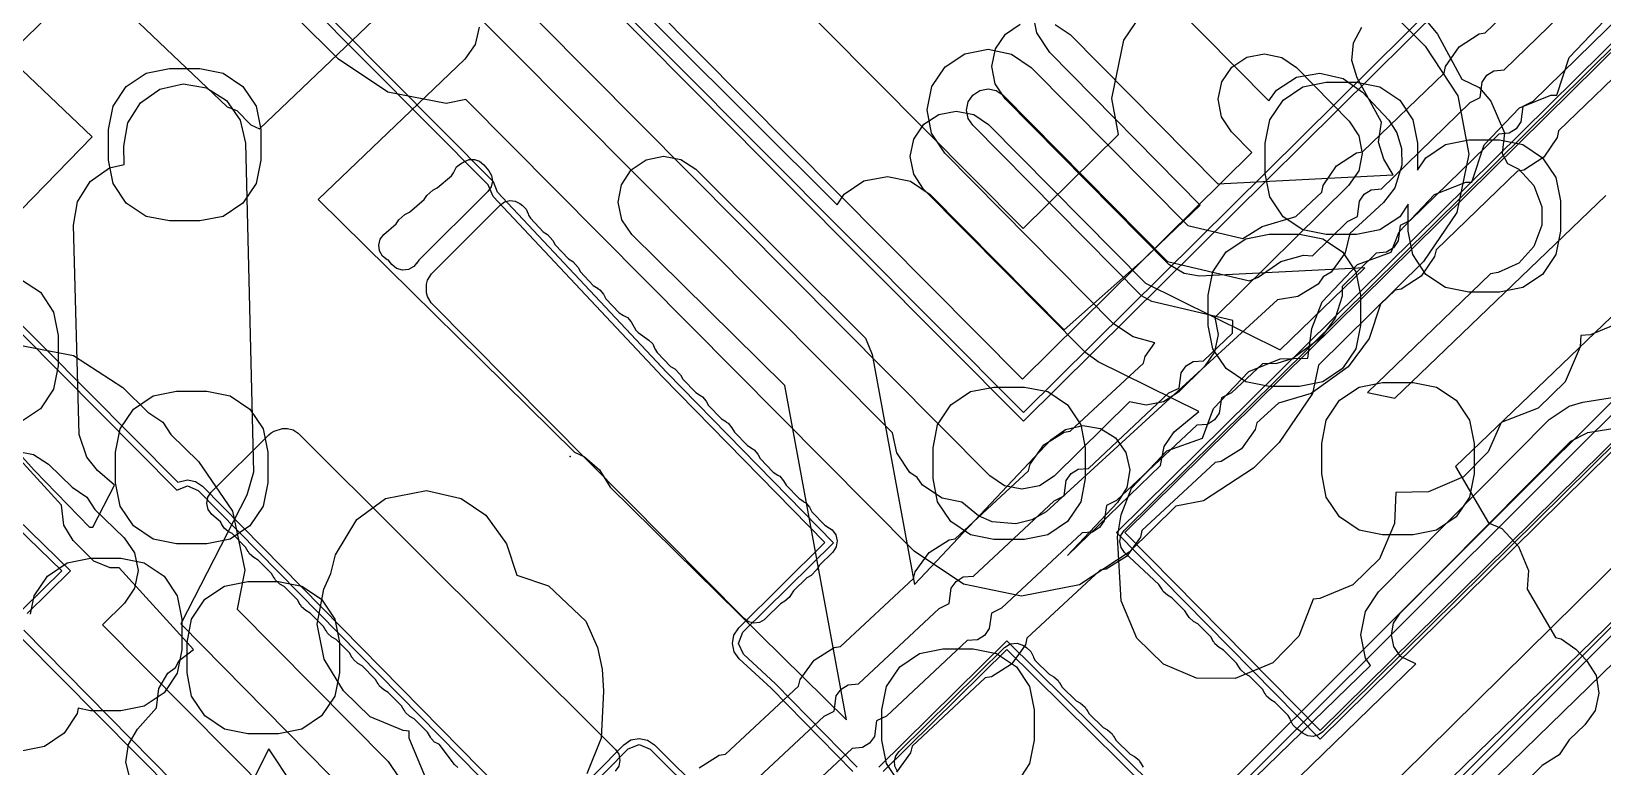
# Model space of a CAD drawing. Header units: metres. Extents: x -2677 to -840, y 169 to 1487.
# Drawn here: x -2062.3 to -2010.8, y 525.1 to 549.2 of the extents above; entities that cross this region are included whole.
import ezdxf

# ---------------------------------------------------------------- set-up
doc = ezdxf.new("R2010")
doc.units = ezdxf.units.M
for name, color, linetype in [('AI_GREENING_EXCLUSIONS', 1, 'Continuous'), ('AI_GREENING_LAWN', 82, 'Continuous'), ('AI_GREENING_REJECTED', 6, 'Continuous')]:
    doc.layers.add(name, color=color, linetype=linetype)

msp = doc.modelspace()

# ---------------------------------------------------------------- linework, layer by layer
at = {"layer": 'AI_GREENING_EXCLUSIONS'}
for points in [[(-2062.242, 483.567), (-2045.316, 500.717), (-2038.667, 507.263), (-2033.173, 512.82), (-2032.534, 513.273), (-2016.89, 528.456), (-2017.394, 528.707), (-2017.612, 529.03), (-2017.69, 529.413), (-2017.615, 529.796), (-2017.4, 530.121), (-2011.796, 535.769), (-2011.245, 536.052), (-2008.654, 536.468), (-1980.938, 564.167), (-1978.512, 566.565), (-1978.049, 566.806), (-1972.108, 572.596), (-1972.216, 572.944), (-1983.291, 577.815), (-1983.598, 578.026), (-1997.022, 591.547)], [(-2062.953, 484.27), (-2046.017, 501.43), (-2039.374, 507.971), (-2033.884, 513.523), (-2033.115, 514.109), (-2018.374, 528.406), (-2018.535, 528.644), (-2018.69, 529.409), (-2018.541, 530.175), (-2018.11, 530.825), (-2012.506, 536.473), (-2011.859, 536.91), (-2011.403, 537.04), (-2009.125, 537.405), (-1981.641, 564.878), (-1979.215, 567.276), (-1978.558, 567.707), (-1973.655, 572.485), (-1983.694, 576.9), (-1984.308, 577.321), (-1997.732, 590.843)], [(-2055.84, 562.594), (-2029.77, 536.426), (-1995.389, 570.452)], [(-2055.683, 562.72), (-2029.769, 536.708), (-1995.529, 570.594)], [(-1992.103, 566.94), (-2026.718, 532.766), (-2020.03, 525.995), (-1985.86, 559.681)], [(-1991.963, 566.797), (-2026.435, 532.764), (-2020.028, 526.277), (-1985.941, 559.864)], [(-1979.26, 563.308), (-1999.317, 542.675), (-1999.637, 542.1), (-2000.148, 541.511), (-2000.648, 541.262), (-2001, 540.943), (-2002.628, 539.323), (-2002.727, 539.123), (-2003.392, 538.569), (-2027.179, 515.112), (-2027.814, 514.328), (-2028.13, 514.174), (-2029.12, 513.198), (-2030.155, 512.136), (-2030.28, 511.884), (-2030.941, 511.329), (-2054.872, 486.774)], [(-1979.26, 563.308), (-1999.317, 542.675), (-1999.637, 542.1), (-2000.148, 541.511), (-2000.648, 541.262), (-2001, 540.943), (-2002.628, 539.323), (-2002.727, 539.123), (-2003.392, 538.569), (-2027.179, 515.112), (-2027.814, 514.328), (-2028.13, 514.174), (-2029.12, 513.198), (-2030.155, 512.136), (-2030.28, 511.884), (-2030.941, 511.329), (-2054.872, 486.774)], [(-2054.123, 562.285), (-2029.797, 537.803), (-2022.265, 545.23), (-2022.941, 545.916), (-2023.262, 546.405), (-2023.371, 546.98), (-2023.253, 547.553), (-2022.924, 548.037), (-2022.434, 548.358), (-2021.86, 548.468), (-2021.286, 548.349), (-2020.802, 548.02), (-2019.076, 546.266), (-2018.755, 545.777), (-2018.645, 545.203), (-2018.763, 544.63), (-2019.092, 544.146), (-2023.482, 539.817), (-2023.379, 539.267), (-2023.498, 538.696), (-2023.825, 538.214), (-2024.676, 537.375), (-2025.167, 537.052), (-2025.744, 536.943), (-2026.281, 537.056), (-2028.755, 534.617), (-2029.242, 534.296), (-2029.815, 534.185), (-2030.388, 534.302), (-2030.872, 534.628), (-2047.292, 551.154)], [(-2049.208, 562.304), (-2029.772, 542.743), (-2026.646, 545.825), (-2026.871, 547.008), (-2026.475, 548.918), (-2025.379, 550.532)], [(-2070.055, 561.831), (-2060.374, 552.116), (-2060.223, 551.888), (-2060.17, 551.62), (-2060.224, 551.352), (-2060.377, 551.125), (-2064.246, 547.28)], [(-1990.239, 556.802), (-2000.971, 546.51), (-2049.671, 497.968), (-2051.226, 496.284), (-2050.554, 495.528), (-2050.524, 495.091), (-2050.71, 494.766), (-2050.938, 494.616), (-2051.291, 494.57), (-2052.531, 494.938), (-2053.863, 493.551), (-2053.596, 493.163), (-2053.364, 492.149), (-2050.921, 494.499), (-2050.653, 494.551), (-2050.385, 494.497), (-2050.158, 494.344), (-2050.007, 494.116), (-2049.955, 493.848), (-2050.009, 493.581), (-2050.162, 493.354), (-2053.466, 490.074)], [(-1982.277, 548.857), (-1986.991, 553.767), (-1989.991, 556.471), (-1990.147, 556.474), (-2000.759, 546.298), (-2049.455, 497.759), (-2050.807, 496.287), (-2050.411, 495.876), (-2050.237, 495.526), (-2050.21, 495.137), (-2050.328, 494.785), (-2049.945, 494.556), (-2049.73, 494.23), (-2049.655, 493.847), (-2049.733, 493.465), (-2049.951, 493.141), (-2053.276, 489.84)], [(-2035.223, 525.071), (-2037.904, 527.801), (-2038.96, 528.773), (-2039.122, 529.132), (-2038.974, 529.496), (-2036.005, 532.434), (-2041.474, 538.013), (-2047.029, 543.931), (-2047.161, 544.273), (-2057.332, 554.509)], [(-2035.365, 524.93), (-2038.046, 527.66), (-2039.096, 528.626), (-2039.26, 528.854), (-2039.322, 529.128), (-2039.27, 529.405), (-2039.114, 529.639), (-2036.287, 532.436), (-2041.62, 537.876), (-2047.176, 543.795), (-2047.343, 544.172), (-2057.36, 554.254)], [(-2063.055, 553.537), (-2055.9, 546.73), (-2055.591, 546.615), (-2055.127, 546.138), (-2054.842, 546.007), (-2050.17, 550.466)], [(-1986.436, 553.693), (-2022.646, 517.507)], [(-1986.301, 553.544), (-2022.504, 517.365)], [(-2018.308, 550.475), (-2016.581, 548.721), (-2015.511, 547.091), (-2015.145, 545.176), (-2015.539, 543.267), (-2016.634, 541.654), (-2020.083, 538.253), (-2020.276, 537.329), (-2021.368, 535.722), (-2022.219, 534.883), (-2023.855, 533.808), (-2024.766, 533.635), (-2026.297, 532.125), (-2027.922, 531.054), (-2029.833, 530.685), (-2031.74, 531.074), (-2033.355, 532.161), (-2048.068, 546.969), (-2048.712, 546.839), (-2050.627, 547.215), (-2052.252, 548.294), (-2056.412, 552.432)], [(-2026.057, 551.323), (-2021.71, 546.933), (-2021.465, 547.281), (-2020.806, 547.699), (-2020.037, 547.832), (-2019.276, 547.662), (-2018.638, 547.213), (-2017.77, 546.292), (-2017.515, 545.879), (-2017.356, 545.363), (-2017.342, 544.823), (-2017.576, 544.078), (-2017.95, 543.592), (-2019.054, 542.58), (-2019.209, 541.94), (-2019.669, 541.309), (-2019.93, 541.15), (-2020.098, 540.918), (-2020.763, 540.51), (-2021.425, 540.406), (-2029.026, 533.449), (-2029.496, 533.183), (-2030.02, 533.053), (-2030.798, 533.122), (-2031.244, 533.314), (-2031.786, 533.763), (-2032.432, 533.89), (-2033.082, 534.322), (-2033.253, 534.576), (-2033.492, 534.734), (-2033.928, 535.381), (-2034.061, 536.038), (-2048.735, 550.785)], [(-2044.224, 551.824), (-2035.887, 543.521), (-2035.653, 543.868), (-2035.002, 544.299), (-2034.235, 544.447), (-2033.471, 544.291), (-2032.824, 543.855), (-2028.426, 539.414), (-2025.842, 541.716), (-2023.97, 543.504), (-2028.899, 548.508), (-2029.33, 549.159), (-2029.478, 549.925)], [(-2040.413, 525.048), (-2039.751, 525.46), (-2039.55, 525.493), (-2037.146, 527.728), (-2037.095, 527.947), (-2036.64, 528.581), (-2035.977, 528.993), (-2035.777, 529.027), (-2033.372, 531.261), (-2033.321, 531.481), (-2032.867, 532.115), (-2032.204, 532.527), (-2032.004, 532.56), (-2029.599, 534.794), (-2029.548, 535.014), (-2029.093, 535.648), (-2028.43, 536.06), (-2028.23, 536.093), (-2025.826, 538.328), (-2025.774, 538.547), (-2025.459, 538.987), (-2026.167, 539.182), (-2026.813, 539.618), (-2032.352, 545.212), (-2032.783, 545.863), (-2032.931, 546.629), (-2032.775, 547.394), (-2032.339, 548.04), (-2031.688, 548.471), (-2030.922, 548.619), (-2030.157, 548.463), (-2029.51, 548.026), (-2024.375, 542.841), (-2022.565, 542.415), (-2021.928, 542.808), (-2020.822, 543.13), (-2019.978, 543.933), (-2019.931, 544.153), (-2019.488, 544.795), (-2018.832, 545.219), (-2018.633, 545.256), (-2015.956, 547.837), (-2015.908, 548.057), (-2015.465, 548.699), (-2014.81, 549.123), (-2014.61, 549.16), (-2011.933, 551.741)], [(-2064.981, 540.987), (-2060.331, 545.743), (-2065.642, 550.804)], [(-2038.953, 524.272), (-2036.311, 526.745), (-2035.98, 526.906), (-2035.911, 527.411), (-2035.751, 527.633), (-2035.519, 527.777), (-2035.18, 527.805), (-2032.538, 530.279), (-2032.207, 530.439), (-2032.137, 530.944), (-2031.978, 531.166), (-2031.746, 531.31), (-2031.406, 531.338), (-2028.764, 533.812), (-2028.434, 533.972), (-2028.364, 534.477), (-2028.205, 534.699), (-2027.973, 534.843), (-2027.633, 534.871), (-2024.991, 537.345), (-2024.66, 537.506), (-2024.59, 538.01), (-2024.431, 538.232), (-2024.199, 538.377), (-2023.86, 538.405), (-2022.901, 539.302), (-2022.893, 539.718), (-2025.553, 540.344), (-2025.89, 540.533), (-2031.429, 546.127), (-2031.579, 546.354), (-2031.631, 546.623), (-2031.577, 546.89), (-2031.424, 547.117), (-2031.196, 547.267), (-2030.928, 547.319), (-2030.66, 547.265), (-2030.434, 547.112), (-2025.036, 541.661), (-2022.351, 541.029), (-2022.057, 541.148), (-2021.316, 541.662), (-2020.579, 541.862), (-2020.277, 541.848), (-2019.126, 542.965), (-2018.798, 543.132), (-2018.737, 543.638), (-2018.582, 543.862), (-2018.353, 544.011), (-2018.014, 544.045), (-2015.104, 546.87), (-2014.776, 547.036), (-2014.715, 547.542), (-2014.56, 547.767), (-2014.33, 547.915), (-2013.991, 547.949), (-2011.081, 550.774)], [(-1990.085, 550.095), (-2005.564, 534.597), (-2020.795, 519.772), (-2028.93, 511.969), (-2039.73, 501.312), (-2032.953, 501.312), (-2032.57, 501.236), (-2032.246, 501.019), (-2032.029, 500.695), (-2031.953, 500.312), (-2032.029, 499.93), (-2032.246, 499.605), (-2032.57, 499.388), (-2032.953, 499.312), (-2041.224, 499.312), (-2041.648, 499.209), (-2041.837, 499.247), (-2057.69, 483.195)], [(-2047.635, 549.346), (-2047.762, 548.774), (-2048.099, 548.296), (-2052.918, 543.697), (-2044.5, 535.405), (-2044.173, 535.253), (-2043.679, 534.823), (-2043.333, 534.256), (-2035.58, 526.62), (-2037.599, 537.595), (-2042.624, 542.544), (-2042.953, 543.028), (-2043.072, 543.602), (-2042.962, 544.176), (-2042.64, 544.665), (-2042.156, 544.994), (-2041.583, 545.113), (-2041.008, 545.003), (-2040.519, 544.682), (-2034.95, 539.147), (-2034.734, 538.603), (-2033.346, 531.059), (-2028.863, 535.808), (-2028.386, 536.147), (-2027.816, 536.278), (-2027.239, 536.181), (-2026.743, 535.87), (-2026.404, 535.393), (-2026.273, 534.822), (-2026.371, 534.245), (-2026.682, 533.749), (-2028.316, 532.017), (-2025.264, 534.968), (-2025.15, 535.592), (-2024.817, 536.074), (-2024.01, 536.739), (-2027.318, 538.368), (-2027.721, 538.658), (-2033.047, 544.036), (-2033.369, 544.525), (-2033.481, 545.099), (-2033.364, 545.673), (-2033.036, 546.158), (-2032.548, 546.48), (-2031.973, 546.592), (-2031.4, 546.475), (-2030.915, 546.147), (-2025.766, 540.948), (-2021.336, 538.765), (-2018.559, 541.45), (-2023.991, 541.178), (-2024.487, 541.265), (-2024.99, 541.565), (-2030.371, 546.995), (-2030.693, 547.484), (-2030.805, 548.058), (-2030.688, 548.632), (-2030.36, 549.117), (-2029.872, 549.439)], [(-2010.142, 549.734), (-2013.052, 546.91), (-2013.38, 546.743), (-2013.441, 546.237), (-2013.596, 546.013), (-2013.825, 545.864), (-2014.164, 545.83), (-2017.074, 543.005), (-2017.402, 542.839), (-2017.463, 542.333), (-2017.618, 542.108), (-2017.847, 541.96), (-2018.187, 541.926), (-2019.305, 540.84), (-2019.302, 540.524), (-2019.533, 539.799), (-2020.004, 539.15), (-2020.93, 538.477), (-2021.448, 538.314), (-2021.916, 538.306), (-2022.939, 537.349), (-2023.27, 537.188), (-2023.34, 536.683), (-2023.499, 536.461), (-2023.731, 536.317), (-2024.071, 536.289), (-2026.713, 533.815), (-2027.043, 533.655), (-2027.113, 533.15), (-2027.272, 532.928), (-2027.504, 532.784), (-2027.844, 532.756), (-2030.486, 530.282), (-2030.817, 530.121), (-2030.887, 529.617), (-2031.046, 529.395), (-2031.278, 529.251), (-2031.617, 529.223), (-2034.259, 526.749), (-2034.59, 526.588), (-2034.66, 526.083), (-2034.819, 525.862), (-2035.051, 525.717), (-2035.391, 525.689), (-2038.033, 523.215)], [(-2028.724, 549.434), (-2028.239, 549.106), (-2023.39, 544.21), (-2017.628, 544.5), (-2017.937, 545.013), (-2018.11, 545.572), (-2018.019, 546.227), (-2018.81, 547.686), (-2018.984, 548.246), (-2018.93, 548.828), (-2018.657, 549.346)], [(-2010.073, 539.701), (-2011.157, 539.248), (-2011.474, 539.231), (-2011.491, 538.858), (-2011.989, 537.707), (-2012.866, 536.852), (-2014.091, 536.382), (-2014.515, 535.41), (-2015.325, 534.6), (-2016.476, 534.102), (-2017.546, 534.085), (-2017.583, 533.06), (-2018.081, 531.909), (-2018.958, 531.054), (-2020.042, 530.601), (-2020.259, 530.584), (-2020.729, 529.368), (-2021.584, 528.491), (-2022.816, 527.976), (-2024.085, 527.993), (-2025.169, 528.446), (-2026.046, 529.301), (-2026.561, 530.533), (-2026.676, 532.623), (-2026.559, 533.35), (-2026.22, 534.225), (-2025.06, 535.447), (-2023.889, 535.858), (-2023.527, 536.833), (-2022.367, 538.055), (-2021.337, 538.462), (-2020.429, 538.486), (-2020.3, 539.459), (-2020.3, 539.459), (-2019.961, 540.334), (-2018.801, 541.556), (-2017.699, 541.965), (-2017.435, 542.631), (-2016.275, 543.853), (-2015.245, 544.26), (-2015.046, 544.265), (-2014.642, 545.48), (-2013.482, 546.702), (-2012.452, 547.109), (-2012.257, 547.114), (-2011.851, 548.344), (-2010.691, 549.566)], [(-2016.547, 549.567), (-2016.173, 549.117), (-2015.374, 547.644), (-2014.803, 547.366), (-2014.429, 546.916), (-2013.975, 545.873), (-2014.052, 545.206), (-2013.874, 544.877), (-2013.507, 544.69), (-2013.012, 544.151), (-2012.753, 543.446), (-2012.753, 542.852), (-2013.012, 542.147), (-2013.507, 541.608), (-2014.183, 541.292), (-2014.44, 541.259), (-2018.477, 537.357), (-2017.58, 537.172), (-2010.645, 543.824)], [(-2009.523, 548.524), (-2012.2, 545.942), (-2012.247, 545.722), (-2012.69, 545.08), (-2013.346, 544.656), (-2013.545, 544.619), (-2016.222, 542.038), (-2016.269, 541.818), (-2016.713, 541.176), (-2017.368, 540.752), (-2017.567, 540.715), (-2018.042, 540.254), (-2018.416, 539.133), (-2019.108, 538.208), (-2020.322, 537.328), (-2021.396, 537.013), (-2022.105, 536.366), (-2022.156, 536.147), (-2022.61, 535.512), (-2023.273, 535.1), (-2023.473, 535.067), (-2025.878, 532.833), (-2025.929, 532.613), (-2026.384, 531.979), (-2027.047, 531.567), (-2027.247, 531.534), (-2029.651, 529.3), (-2029.703, 529.08), (-2030.157, 528.446), (-2030.82, 528.034), (-2031.02, 528.001), (-2033.425, 525.766), (-2033.476, 525.547), (-2033.931, 524.913)], [(-2065.24, 538.127), (-2062.224, 534.805), (-2060.424, 532.944), (-2060.313, 532.948), (-2059.601, 534.317), (-2060.158, 534.8), (-2060.508, 535.242), (-2060.762, 535.979), (-2060.949, 542.849), (-2060.816, 543.618), (-2060.399, 544.278), (-2059.762, 544.728), (-2059.285, 544.835), (-2059.3, 545.436), (-2059.168, 546.205), (-2058.751, 546.865), (-2058.113, 547.315), (-2057.352, 547.486), (-2056.583, 547.354), (-2055.923, 546.937), (-2055.473, 546.299), (-2055.302, 545.538), (-2055.04, 534.749), (-2055.258, 533.999), (-2057.43, 529.778), (-2051.162, 523.422)], [(-2066.492, 543.156), (-2057.554, 534.161), (-2057.212, 534.3), (-2056.856, 534.151), (-2045.633, 522.746), (-2042.737, 525.668), (-2042.379, 525.816), (-2042.023, 525.664), (-2038.635, 522.301)], [(-2066.35, 543.297), (-2057.526, 534.416), (-2057.212, 534.5), (-2056.941, 534.446), (-2056.713, 534.291), (-2045.633, 523.031), (-2042.88, 525.809), (-2042.65, 525.963), (-2042.378, 526.016), (-2042.107, 525.96), (-2041.879, 525.803), (-2038.496, 522.444)], [(-2008.585, 541.643), (-2015.585, 534.929), (-2014.506, 533.087), (-2014.068, 532.897), (-2013.519, 532.314), (-2013.188, 531.521), (-2013.234, 530.913), (-2012.305, 529.326), (-2012.112, 529.283), (-2011.635, 528.945), (-2011.285, 528.576), (-2010.973, 528.081), (-2010.875, 527.504), (-2011.004, 526.933), (-2011.342, 526.455), (-2011.859, 525.966), (-2012.177, 525.475), (-2012.742, 525.125), (-2015.69, 522.126)], [(-2062.685, 541.083), (-2062.036, 540.649), (-2061.602, 540), (-2061.45, 539.235), (-2061.45, 538.235), (-2061.602, 537.47), (-2062.036, 536.821), (-2062.685, 536.387)], [(-2062.836, 538.938), (-2060.946, 538.574), (-2059.333, 537.522), (-2058.505, 536.717), (-2058.018, 536.387), (-2057.756, 535.988), (-2056.842, 535.099), (-2055.725, 533.468), (-2055.328, 531.532), (-2055.581, 530.255), (-2050.615, 525.263), (-2049.537, 523.654)], [(-2063.32, 519.841), (-2058.873, 524.388), (-2059.086, 524.673), (-2059.23, 525.24), (-2059.147, 525.819), (-2058.848, 526.323), (-2058.22, 527.02), (-2058.15, 527.651), (-2057.851, 528.154), (-2057.606, 528.337), (-2057.479, 528.567), (-2057.006, 528.936), (-2059.454, 531.608), (-2059.743, 531.607), (-2060.284, 531.829), (-2060.965, 532.508), (-2061.269, 533.008), (-2061.339, 533.665), (-2063.745, 536.291)], [(-2062.824, 535.438), (-2062.257, 535.329), (-2061.773, 535.013), (-2060.997, 534.258), (-2060.51, 533.929), (-2060.246, 533.528), (-2059.282, 532.59), (-2058.947, 532.101), (-2058.828, 531.52), (-2058.943, 530.939), (-2059.275, 530.447), (-2059.993, 529.739), (-2053.09, 522.789)], [(-2004.867, 533.881), (-2020.098, 519.056), (-2028.224, 511.261), (-2037.288, 502.312), (-2032.953, 502.312), (-2032.187, 502.16), (-2031.538, 501.727), (-2031.105, 501.078), (-2030.953, 500.312), (-2031.105, 499.547), (-2031.538, 498.898), (-2032.187, 498.465), (-2032.953, 498.312), (-2041.126, 498.312), (-2041.41, 498.256), (-2056.293, 483.187)], [(-2049.419, 524.789), (-2049.934, 526.021), (-2049.934, 526.256), (-2050.128, 526.272), (-2051.211, 526.725), (-2052.085, 527.578), (-2052.726, 528.614), (-2052.956, 529.762), (-2052.729, 530.91), (-2052.498, 531.422), (-2052.352, 532.042), (-2052.352, 532.042), (-2051.654, 533.2), (-2050.703, 533.882), (-2049.361, 534.149), (-2048.221, 533.882), (-2047.413, 533.343), (-2046.731, 532.392), (-2046.4, 531.366), (-2045.359, 531.017), (-2044.135, 529.858), (-2043.749, 529.002), (-2043.594, 528.283), (-2043.555, 527.566), (-2043.632, 526.021), (-2044.102, 524.856)], [(-2062.467, 530.108), (-2061.043, 531.513), (-2062.817, 533.238)], [(-2062.607, 530.25), (-2061.328, 531.512), (-2062.816, 532.958)], [(-2062.358, 530.089), (-2062.238, 530.69), (-2061.805, 531.339), (-2061.156, 531.772), (-2060.39, 531.925), (-2059.39, 531.925), (-2058.625, 531.772), (-2057.976, 531.339), (-2057.543, 530.69), (-2057.39, 529.925), (-2057.39, 528.925), (-2057.543, 528.159), (-2057.976, 527.51), (-2058.625, 527.077), (-2059.39, 526.925), (-2060.39, 526.925), (-2060.794, 527.005), (-2060.827, 526.837), (-2061.257, 526.186), (-2061.904, 525.749), (-2062.668, 525.592)], [(-2063.543, 513.267), (-2055.138, 521.728), (-2062.612, 529.259)], [(-2063.401, 513.126), (-2054.856, 521.728), (-2062.578, 529.563)], [(-2023.54, 522.529), (-2030.315, 529.215), (-2034.517, 525.067)], [(-2033.828, 524.539), (-2034.262, 525.188), (-2034.414, 525.953), (-2034.414, 526.953), (-2034.262, 527.718), (-2033.828, 528.367), (-2033.179, 528.801), (-2032.414, 528.953), (-2032.414, 528.953), (-2031.414, 528.953), (-2030.649, 528.801), (-2030, 528.367), (-2029.566, 527.718), (-2029.414, 526.953), (-2029.414, 525.953), (-2029.566, 525.188), (-2030, 524.539)], [(-2023.825, 522.529), (-2030.315, 528.934), (-2034.376, 524.925)], [(-2064.669, 499.234), (-2055.603, 507.667), (-2055.476, 508.289), (-2055.134, 508.764), (-2054.237, 509.464), (-2053.571, 509.555), (-2047.55, 515.154), (-2050.599, 519.745), (-2050.885, 519.789), (-2051.385, 520.092), (-2051.953, 520.868), (-2052.176, 521.41), (-2052.143, 522.07), (-2054.539, 525.677), (-2055.609, 523.538), (-2055.878, 523.16), (-2061.175, 517.743), (-2061.658, 517.413), (-2062.231, 517.292), (-2062.806, 517.4)]]:
    msp.add_lwpolyline(points, dxfattribs=at)
for points in [[(-2055.387, 543.573), (-2056.036, 543.139), (-2056.801, 542.987), (-2057.801, 542.987), (-2058.566, 543.139), (-2059.215, 543.573), (-2059.649, 544.222), (-2059.801, 544.987), (-2059.801, 545.987), (-2059.649, 546.752), (-2059.215, 547.401), (-2058.566, 547.835), (-2057.801, 547.987), (-2056.801, 547.987), (-2056.036, 547.835), (-2055.387, 547.401), (-2054.953, 546.752), (-2054.801, 545.987), (-2054.801, 544.987), (-2054.953, 544.222), (-2055.387, 543.573)], [(-2015.908, 545.497), (-2015.143, 545.649), (-2014.143, 545.649), (-2013.378, 545.497), (-2012.729, 545.063), (-2012.295, 544.414), (-2012.143, 543.649), (-2012.143, 542.649), (-2012.295, 541.884), (-2012.729, 541.235), (-2013.378, 540.801), (-2014.143, 540.649), (-2015.143, 540.649), (-2015.908, 540.801), (-2016.557, 541.235), (-2016.991, 541.884), (-2017.143, 542.649), (-2017.143, 543.534), (-2017.416, 543.126), (-2018.065, 542.692), (-2018.83, 542.54), (-2019.83, 542.54), (-2020.595, 542.692), (-2021.244, 543.126), (-2021.678, 543.775), (-2021.83, 544.54), (-2021.83, 545.54), (-2021.678, 546.305), (-2021.244, 546.954), (-2020.595, 547.388), (-2019.83, 547.54), (-2018.83, 547.54), (-2018.065, 547.388), (-2017.416, 546.954), (-2016.982, 546.305), (-2016.83, 545.54), (-2016.83, 544.655), (-2016.557, 545.063), (-2015.908, 545.497)], [(-2019.289, 538.144), (-2019.938, 537.71), (-2020.703, 537.558), (-2021.703, 537.558), (-2022.468, 537.71), (-2023.117, 538.144), (-2023.551, 538.793), (-2023.703, 539.558), (-2023.703, 540.558), (-2023.551, 541.323), (-2023.117, 541.972), (-2022.468, 542.406), (-2021.703, 542.558), (-2020.703, 542.558), (-2019.938, 542.406), (-2019.289, 541.972), (-2018.855, 541.323), (-2018.703, 540.558), (-2018.703, 539.558), (-2018.855, 538.793), (-2019.289, 538.144)], [(-2055.156, 532.986), (-2055.805, 532.552), (-2056.571, 532.4), (-2057.571, 532.4), (-2058.336, 532.552), (-2058.985, 532.986), (-2059.418, 533.634), (-2059.571, 534.4), (-2059.571, 535.4), (-2059.418, 536.165), (-2058.985, 536.814), (-2058.336, 537.248), (-2057.571, 537.4), (-2056.571, 537.4), (-2055.805, 537.248), (-2055.156, 536.814), (-2054.723, 536.165), (-2054.571, 535.4), (-2054.571, 534.4), (-2054.723, 533.634), (-2055.156, 532.986)], [(-2028.971, 532.693), (-2029.736, 532.541), (-2030.736, 532.541), (-2031.501, 532.693), (-2032.15, 533.127), (-2032.584, 533.776), (-2032.736, 534.541), (-2032.736, 535.541), (-2032.584, 536.306), (-2032.15, 536.955), (-2031.501, 537.389), (-2030.736, 537.541), (-2029.736, 537.541), (-2028.971, 537.389), (-2028.322, 536.955), (-2027.888, 536.306), (-2027.736, 535.541), (-2027.736, 534.541), (-2027.888, 533.776), (-2028.322, 533.127), (-2028.971, 532.693)], [(-2015.563, 533.278), (-2016.212, 532.844), (-2016.977, 532.692), (-2017.977, 532.692), (-2018.742, 532.844), (-2019.391, 533.278), (-2019.825, 533.927), (-2019.977, 534.692), (-2019.977, 535.692), (-2019.825, 536.457), (-2019.391, 537.106), (-2018.742, 537.54), (-2017.977, 537.692), (-2016.977, 537.692), (-2016.212, 537.54), (-2015.563, 537.106), (-2015.129, 536.457), (-2014.977, 535.692), (-2014.977, 534.692), (-2015.129, 533.927), (-2015.563, 533.278)], [(-2052.809, 526.751), (-2053.458, 526.317), (-2054.223, 526.165), (-2055.223, 526.165), (-2055.988, 526.317), (-2056.637, 526.751), (-2057.071, 527.4), (-2057.223, 528.165), (-2057.223, 529.165), (-2057.071, 529.93), (-2056.637, 530.579), (-2055.988, 531.013), (-2055.223, 531.165), (-2054.223, 531.165), (-2053.458, 531.013), (-2052.809, 530.579), (-2052.375, 529.93), (-2052.223, 529.165), (-2052.223, 528.165), (-2052.375, 527.4), (-2052.809, 526.751)]]:
    msp.add_lwpolyline(points, close=True, dxfattribs=at)
at = {"layer": 'AI_GREENING_LAWN'}
for points in [[(-1986.476, 559.259), (-2019.937, 526.226), (-2020.083, 526.127), (-2020.253, 526.083), (-2020.429, 526.102), (-2020.586, 526.181), (-2020.815, 526.35), (-2020.927, 526.465), (-2020.997, 526.61), (-2021.012, 526.662), (-2021.073, 526.766), (-2021.5, 527.197), (-2021.643, 527.279), (-2021.787, 527.403), (-2021.823, 527.471), (-2021.828, 527.468), (-2021.921, 527.625), (-2022.348, 528.055), (-2022.492, 528.137), (-2022.636, 528.261), (-2022.671, 528.33), (-2022.676, 528.326), (-2022.769, 528.484), (-2023.196, 528.914), (-2023.34, 528.996), (-2023.484, 529.12), (-2023.519, 529.188), (-2023.525, 529.185), (-2023.618, 529.342), (-2024.044, 529.773), (-2024.188, 529.855), (-2024.332, 529.979), (-2024.367, 530.047), (-2024.373, 530.044), (-2024.466, 530.201), (-2024.893, 530.631), (-2025.036, 530.713), (-2025.18, 530.837), (-2025.211, 530.897), (-2025.216, 530.894), (-2025.319, 531.061), (-2026.446, 532.111), (-2026.562, 532.274), (-2026.605, 532.469), (-2026.568, 532.666), (-2026.456, 532.832), (-2003.16, 555.882)], [(-2048.336, 525.058), (-2048.443, 525.162), (-2048.91, 525.784), (-2048.938, 525.811), (-2049.006, 525.844), (-2049.005, 525.848), (-2049.095, 525.894), (-2049.209, 526.01), (-2049.234, 526.06), (-2049.236, 526.059), (-2049.328, 526.216), (-2049.762, 526.655), (-2049.905, 526.737), (-2050.049, 526.862), (-2050.084, 526.93), (-2050.09, 526.927), (-2050.182, 527.084), (-2050.616, 527.523), (-2050.759, 527.605), (-2050.903, 527.73), (-2050.938, 527.798), (-2050.944, 527.795), (-2051.037, 527.952), (-2051.47, 528.391), (-2051.613, 528.473), (-2051.757, 528.598), (-2051.792, 528.666), (-2051.798, 528.663), (-2051.891, 528.82), (-2052.324, 529.259), (-2052.467, 529.341), (-2052.611, 529.466), (-2052.646, 529.534), (-2052.652, 529.53), (-2052.745, 529.688), (-2053.178, 530.127), (-2053.322, 530.209), (-2053.465, 530.333), (-2053.5, 530.402), (-2053.506, 530.398), (-2053.599, 530.556), (-2054.032, 530.995), (-2054.176, 531.077), (-2054.319, 531.201), (-2054.355, 531.27), (-2054.36, 531.266), (-2054.453, 531.424), (-2054.886, 531.863), (-2055.03, 531.945), (-2055.173, 532.069), (-2055.209, 532.138), (-2055.214, 532.134), (-2055.307, 532.292), (-2055.741, 532.731), (-2055.873, 532.807), (-2056, 532.911), (-2056.087, 533.051), (-2056.103, 533.09), (-2056.127, 533.119), (-2056.403, 533.362), (-2056.525, 533.524), (-2056.573, 533.722), (-2056.538, 533.923), (-2056.425, 534.092), (-2054.533, 535.973), (-2054.456, 536.035), (-2054.367, 536.094), (-2054.09, 536.176), (-2053.926, 536.176), (-2053.736, 536.138), (-2053.736, 536.138), (-2053.575, 536.03), (-2043.163, 525.656), (-2043.053, 525.493), (-2043.015, 525.301), (-2043.054, 525.109), (-2043.164, 524.946)], [(-2033.916, 524.948), (-2033.986, 525.105), (-2033.999, 525.277), (-2033.952, 525.442), (-2033.852, 525.583), (-2030.392, 528.999), (-2030.199, 529.117), (-2029.974, 529.138), (-2029.763, 529.058), (-2029.652, 528.984), (-2029.529, 528.867), (-2029.453, 528.716), (-2029.44, 528.674), (-2029.377, 528.571), (-2028.918, 528.12), (-2028.774, 528.039), (-2028.628, 527.917), (-2028.592, 527.849), (-2028.587, 527.853), (-2028.492, 527.697), (-2028.033, 527.246), (-2027.889, 527.166), (-2027.743, 527.043), (-2027.707, 526.976), (-2027.701, 526.979), (-2027.606, 526.823), (-2027.606, 526.823), (-2027.148, 526.372), (-2027.003, 526.292), (-2026.858, 526.17), (-2026.821, 526.102), (-2026.816, 526.105), (-2026.721, 525.949), (-2026.262, 525.498), (-2026.118, 525.418), (-2025.972, 525.296), (-2025.936, 525.228), (-2025.931, 525.232), (-2025.836, 525.076)]]:
    msp.add_lwpolyline(points, dxfattribs=at)
for points in [[(-2049.443, 543.69), (-2049.354, 543.824), (-2049.152, 544), (-2049.007, 544.069), (-2048.543, 544.471), (-2048.474, 544.57), (-2048.458, 544.613), (-2048.373, 544.758), (-2048.245, 544.866), (-2048.12, 544.94), (-2047.956, 545.002), (-2047.782, 545.003), (-2047.617, 544.944), (-2047.483, 544.833), (-2047.317, 544.636), (-2047.226, 544.475), (-2047.199, 544.292), (-2047.241, 544.112), (-2047.346, 543.959), (-2049.615, 541.703), (-2049.69, 541.597), (-2049.695, 541.601), (-2049.773, 541.497), (-2049.948, 541.396), (-2050.149, 541.373), (-2050.342, 541.431), (-2050.497, 541.561), (-2050.585, 541.673), (-2050.612, 541.698), (-2050.648, 541.715), (-2050.805, 541.833), (-2050.904, 542.003), (-2050.93, 542.197), (-2050.88, 542.387), (-2050.76, 542.542), (-2050.359, 542.893), (-2050.271, 543.027), (-2050.068, 543.203), (-2049.923, 543.272), (-2049.443, 543.69)], [(-2043.736, 540.77), (-2043.669, 540.732), (-2043.551, 540.584), (-2043.474, 540.437), (-2043.038, 539.972), (-2042.89, 539.883), (-2042.768, 539.821), (-2042.642, 539.674), (-2042.491, 539.408), (-2042.416, 539.326), (-2042.061, 539.083), (-2041.931, 538.953), (-2041.863, 538.798), (-2041.795, 538.674), (-2041.351, 538.217), (-2041.212, 538.136), (-2041.025, 537.944), (-2040.948, 537.803), (-2040.521, 537.363), (-2040.366, 537.267), (-2040.369, 537.261), (-2040.302, 537.224), (-2040.181, 537.078), (-2040.102, 536.933), (-2039.674, 536.492), (-2039.519, 536.396), (-2039.522, 536.391), (-2039.455, 536.354), (-2039.334, 536.207), (-2039.255, 536.062), (-2038.827, 535.622), (-2038.672, 535.526), (-2038.676, 535.52), (-2038.608, 535.483), (-2038.487, 535.337), (-2038.408, 535.192), (-2037.981, 534.751), (-2037.825, 534.655), (-2037.829, 534.65), (-2037.761, 534.613), (-2037.64, 534.466), (-2037.561, 534.321), (-2037.134, 533.881), (-2036.978, 533.785), (-2036.982, 533.779), (-2036.914, 533.742), (-2036.793, 533.596), (-2036.714, 533.451), (-2036.287, 533.01), (-2036.131, 532.914), (-2036.135, 532.908), (-2036.05, 532.861), (-2035.927, 532.698), (-2035.879, 532.5), (-2035.914, 532.299), (-2036.027, 532.129), (-2036.468, 531.692), (-2036.548, 531.552), (-2036.739, 531.364), (-2036.879, 531.286), (-2037.316, 530.855), (-2037.411, 530.699), (-2037.416, 530.702), (-2037.452, 530.634), (-2037.598, 530.512), (-2037.742, 530.432), (-2038.224, 529.957), (-2038.226, 529.96), (-2038.276, 529.904), (-2038.436, 529.82), (-2038.616, 529.799), (-2038.791, 529.843), (-2038.939, 529.946), (-2049.204, 540.298), (-2049.328, 540.506), (-2049.365, 540.629), (-2049.364, 540.919), (-2049.326, 541.043), (-2049.202, 541.249), (-2046.945, 543.51), (-2046.801, 543.61), (-2046.631, 543.655), (-2046.456, 543.638), (-2046.298, 543.561), (-2046.212, 543.499), (-2046.093, 543.377), (-2046.022, 543.223), (-2046.011, 543.181), (-2045.952, 543.075), (-2045.531, 542.629), (-2045.394, 542.545), (-2045.211, 542.35), (-2045.136, 542.208), (-2044.7, 541.743), (-2044.563, 541.66), (-2044.379, 541.464), (-2044.305, 541.322), (-2043.886, 540.874), (-2043.732, 540.775), (-2043.736, 540.77)]]:
    msp.add_lwpolyline(points, close=True, dxfattribs=at)
at = {"layer": 'AI_GREENING_REJECTED'}
msp.add_point((-2044.65, 535.26), dxfattribs=at)

doc.saveas('drawing.dxf')
